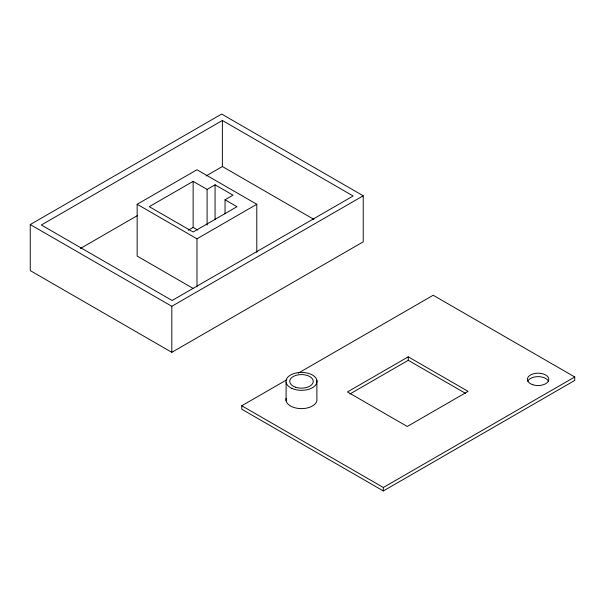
<?xml version="1.0" encoding="UTF-8"?>
<svg xmlns="http://www.w3.org/2000/svg" width="605" height="605" viewBox="0 0 605 605"><rect width="100%" height="100%" fill="white"/><g stroke="black" fill="none" stroke-linecap="round" stroke-linejoin="round"><path stroke-width="0.91" d="M30.25 224.561L221.664 114.05L363.227 195.786L363.227 241.834L171.812 352.337L30.25 270.609L30.25 224.561L171.812 306.296L363.227 195.786M222.368 120.478L41.337 224.999L172.107 300.496L353.131 195.982L222.368 120.478L222.368 166.526L313.904 219.373M192.934 288.282L137.154 256.081L137.154 204.278L196.973 169.748L256.792 204.278L256.792 252.315M225.045 199.771L233.016 195.165L215.07 184.805L207.099 189.41L193.139 181.356L149.276 206.683L193.139 232.002L237.001 206.683L225.045 199.771L225.045 213.868M80.48 248.443L137.562 215.493M206.055 175.942L222.368 166.526M188.268 230.218L193.139 227.404L197.79 230.089M137.154 204.278L196.973 238.816L256.792 204.278M298.22 373.179L433.188 295.255L574.75 376.983L574.75 380.439L383.336 490.95L241.773 409.214L241.773 405.766L286.762 379.789M408.262 356.837L347.452 391.949L407.263 426.48L468.081 391.374L408.262 356.837L408.262 360.293L349.879 393.999M241.773 405.766L383.336 487.494L574.75 376.983M408.262 360.293L465.653 393.424M383.336 487.494L383.336 490.95M316.884 380.326L316.884 398.635A15.496 8.946 0 0 1 301.267 408.617A15.496 8.946 0 0 1 286.15 398.377M286.097 382.405L286.097 400.714M215.07 184.805L215.07 219.577M207.099 189.41L207.099 225.12M196.973 238.816L196.973 286.853M193.139 181.356L193.139 227.404M171.812 306.296L171.812 352.337M527.764 381.218A10.708 6.179 0 0 1 538.11 376.635A10.708 6.179 0 0 1 548.448 381.218M532.755 384.712A10.708 6.179 0 0 0 548.811 379.358A10.708 6.179 0 0 0 532.755 374.011A10.708 6.179 0 0 0 532.755 384.712M295.611 387.245A11.76 6.791 0 0 0 313.246 381.369A11.76 6.791 0 0 0 295.611 375.486A11.76 6.791 0 0 0 295.611 387.245M291.875 388.387A15.496 8.946 0 0 0 316.823 382.662A15.496 8.946 0 0 0 295.762 373.051A15.496 8.946 0 0 0 291.875 388.387"/></g></svg>
